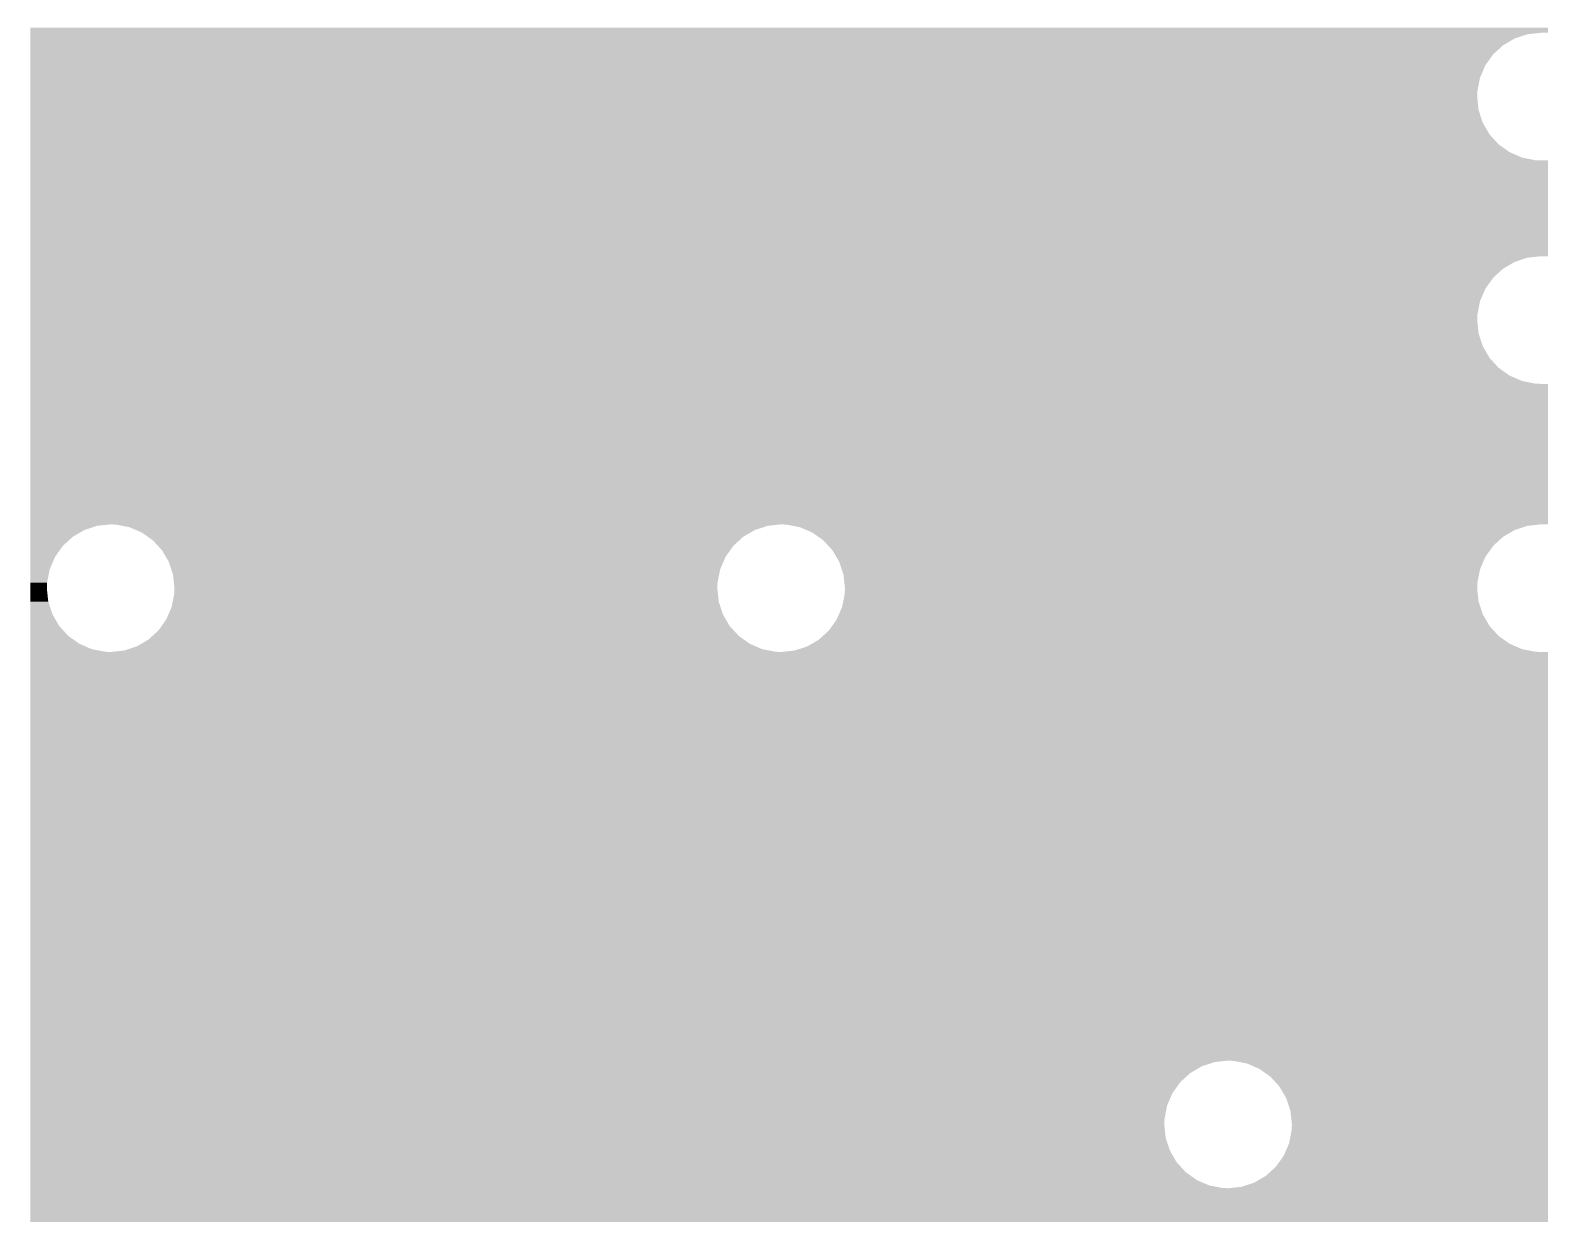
# Model space of a CAD drawing. Extents: x 295 to 953, y 10 to 290.
# Drawn here: x 661.25 to 685.91, y 220.4 to 239.74 of the extents above; entities that cross this region are included whole.
import ezdxf

# ---------------------------------------------------------------- set-up
doc = ezdxf.new("R2010")
doc.units = 0
doc.header["$LTSCALE"] = 5
doc.header["$MEASUREMENT"] = 0
doc.layers.add('PWR', color=7, linetype='CONTINUOUS')

msp = doc.modelspace()

# ---------------------------------------------------------------- linework, layer by layer
at = {"layer": 'PWR'}
for points in [[(661.246, 239.698), (661.246, 239.784), (707.994, 239.698), (708.047, 239.784)], [(661.246, 239.674), (661.246, 239.698), (685.709, 239.674), (685.928, 239.698)], [(661.246, 239.606), (661.246, 239.674), (685.5, 239.606), (685.709, 239.674)], [(661.246, 239.494), (661.246, 239.606), (685.309, 239.494), (685.5, 239.606)], [(661.246, 239.345), (661.246, 239.494), (685.147, 239.345), (685.309, 239.494)], [(661.246, 239.166), (661.246, 239.345), (685.019, 239.166), (685.147, 239.345)], [(661.246, 238.963), (661.246, 239.166), (684.932, 238.963), (685.019, 239.166)], [(661.246, 238.747), (661.246, 238.963), (684.89, 238.747), (684.932, 238.963)], [(661.246, 238.655), (661.246, 238.747), (684.886, 238.655), (684.89, 238.747)], [(661.246, 238.436), (661.246, 238.655), (684.909, 238.436), (684.886, 238.655)], [(661.246, 238.226), (661.246, 238.436), (684.978, 238.226), (684.909, 238.436)], [(661.246, 238.036), (661.246, 238.226), (685.089, 238.036), (684.978, 238.226)], [(661.246, 237.873), (661.246, 238.036), (685.238, 237.873), (685.089, 238.036)], [(661.246, 237.746), (661.246, 237.873), (685.418, 237.746), (685.238, 237.873)], [(661.246, 237.659), (661.246, 237.746), (685.62, 237.659), (685.418, 237.746)], [(661.246, 237.616), (661.246, 237.659), (685.836, 237.616), (685.62, 237.659)], [(661.246, 237.612), (661.246, 237.616), (685.928, 237.612), (685.836, 237.616)], [(661.246, 237.536), (661.246, 237.612), (708.04, 237.536), (707.994, 237.612)], [(661.246, 237.507), (661.246, 237.536), (708.065, 237.507), (708.04, 237.536)], [(661.246, 237.484), (661.246, 237.507), (692.281, 237.484), (692.501, 237.507)], [(661.246, 237.415), (661.246, 237.484), (692.072, 237.415), (692.281, 237.484)], [(661.246, 237.304), (661.246, 237.415), (691.882, 237.304), (692.072, 237.415)], [(661.246, 237.155), (661.246, 237.304), (691.719, 237.155), (691.882, 237.304)], [(661.246, 236.975), (661.246, 237.155), (691.591, 236.975), (691.719, 237.155)], [(661.246, 236.772), (661.246, 236.975), (691.504, 236.772), (691.591, 236.975)], [(661.246, 236.556), (661.246, 236.772), (691.462, 236.556), (691.504, 236.772)], [(661.246, 236.464), (661.246, 236.556), (691.458, 236.464), (691.462, 236.556)], [(661.246, 236.245), (661.246, 236.464), (691.481, 236.245), (691.458, 236.464)], [(661.246, 236.047), (661.246, 236.245), (691.546, 236.047), (691.481, 236.245)], [(661.246, 236.023), (661.246, 236.047), (685.709, 236.023), (685.928, 236.047)], [(661.246, 235.954), (661.246, 236.023), (685.5, 235.954), (685.709, 236.023)], [(661.246, 235.843), (661.246, 235.954), (685.309, 235.843), (685.5, 235.954)], [(661.246, 235.694), (661.246, 235.843), (685.147, 235.694), (685.309, 235.843)], [(661.246, 235.514), (661.246, 235.694), (685.019, 235.514), (685.147, 235.694)], [(661.246, 235.312), (661.246, 235.514), (684.932, 235.312), (685.019, 235.514)], [(661.246, 235.096), (661.246, 235.312), (684.89, 235.096), (684.932, 235.312)], [(661.246, 235.004), (661.246, 235.096), (684.886, 235.004), (684.89, 235.096)], [(661.246, 234.785), (661.246, 235.004), (684.909, 234.785), (684.886, 235.004)], [(661.246, 234.575), (661.246, 234.785), (684.978, 234.575), (684.909, 234.785)], [(661.246, 234.385), (661.246, 234.575), (685.089, 234.385), (684.978, 234.575)], [(661.246, 234.222), (661.246, 234.385), (685.238, 234.222), (685.089, 234.385)], [(661.246, 234.095), (661.246, 234.222), (685.418, 234.095), (685.238, 234.222)], [(661.246, 234.008), (661.246, 234.095), (685.62, 234.008), (685.418, 234.095)], [(661.246, 233.965), (661.246, 234.008), (685.836, 233.965), (685.62, 234.008)], [(661.246, 233.961), (661.246, 233.965), (685.928, 233.961), (685.836, 233.965)], [(661.246, 233.92), (661.246, 233.961), (745.209, 233.92), (745.112, 233.961)], [(661.246, 233.849), (661.246, 233.92), (745.499, 233.849), (745.209, 233.92)], [(661.246, 233.824), (661.246, 233.849), (745.809, 233.824), (745.499, 233.849)], [(661.246, 233.733), (661.246, 233.824), (778.381, 233.733), (778.399, 233.824)], [(661.246, 233.729), (661.246, 233.733), (705.559, 233.729), (705.625, 233.733)], [(661.246, 233.721), (661.246, 233.729), (705.494, 233.721), (705.559, 233.729)], [(661.246, 233.708), (661.246, 233.721), (705.43, 233.708), (705.494, 233.721)], [(661.246, 233.69), (661.246, 233.708), (705.367, 233.69), (705.43, 233.708)], [(661.246, 233.668), (661.246, 233.69), (705.305, 233.668), (705.367, 233.69)], [(661.246, 233.642), (661.246, 233.668), (705.245, 233.642), (705.305, 233.668)], [(661.246, 233.611), (661.246, 233.642), (705.187, 233.611), (705.245, 233.642)], [(661.246, 233.576), (661.246, 233.611), (705.132, 233.576), (705.187, 233.611)], [(661.246, 233.562), (661.246, 233.576), (705.111, 233.562), (705.132, 233.576)], [(661.246, 233.396), (661.246, 233.562), (705.277, 233.396), (705.111, 233.562)], [(661.246, 233.347), (661.246, 233.396), (778.378, 233.347), (778.373, 233.396)], [(661.246, 233.293), (661.246, 233.347), (704.86, 233.293), (704.896, 233.347)], [(661.246, 233.235), (661.246, 233.293), (704.828, 233.235), (704.86, 233.293)], [(661.246, 233.176), (661.246, 233.235), (704.8, 233.176), (704.828, 233.235)], [(661.246, 233.115), (661.246, 233.176), (704.776, 233.115), (704.8, 233.176)], [(661.246, 233.052), (661.246, 233.115), (704.757, 233.052), (704.776, 233.115)], [(661.246, 232.989), (661.246, 233.052), (704.742, 232.989), (704.757, 233.052)], [(661.246, 232.924), (661.246, 232.989), (704.732, 232.924), (704.742, 232.989)], [(661.246, 232.858), (661.246, 232.924), (704.726, 232.858), (704.732, 232.924)], [(661.246, 232.793), (661.246, 232.858), (704.725, 232.793), (704.726, 232.858)], [(661.246, 232.727), (661.246, 232.793), (704.729, 232.727), (704.725, 232.793)], [(661.246, 232.662), (661.246, 232.727), (704.737, 232.662), (704.729, 232.727)], [(661.246, 232.598), (661.246, 232.662), (704.75, 232.598), (704.737, 232.662)], [(661.246, 232.535), (661.246, 232.598), (704.768, 232.535), (704.75, 232.598)], [(661.246, 232.473), (661.246, 232.535), (704.79, 232.473), (704.768, 232.535)], [(661.246, 232.413), (661.246, 232.473), (704.816, 232.413), (704.79, 232.473)], [(661.246, 232.355), (661.246, 232.413), (704.847, 232.355), (704.816, 232.413)], [(661.246, 232.299), (661.246, 232.355), (704.882, 232.299), (704.847, 232.355)], [(661.246, 232.279), (661.246, 232.299), (704.896, 232.279), (704.882, 232.299)], [(661.246, 232.23), (661.246, 232.279), (708.999, 232.23), (709.008, 232.279)], [(661.246, 232.064), (661.246, 232.23), (705.111, 232.064), (705.277, 232.23)], [(661.246, 232.028), (661.246, 232.064), (705.165, 232.028), (705.111, 232.064)], [(661.246, 231.996), (661.246, 232.028), (705.223, 231.996), (705.165, 232.028)], [(661.246, 231.968), (661.246, 231.996), (705.282, 231.968), (705.223, 231.996)], [(661.246, 231.944), (661.246, 231.968), (705.343, 231.944), (705.282, 231.968)], [(661.246, 231.925), (661.246, 231.944), (705.406, 231.925), (705.343, 231.944)], [(661.246, 231.91), (661.246, 231.925), (705.47, 231.91), (705.406, 231.925)], [(661.246, 231.9), (661.246, 231.91), (705.534, 231.9), (705.47, 231.91)], [(661.246, 231.894), (661.246, 231.9), (705.6, 231.894), (705.534, 231.9)], [(661.246, 231.893), (661.246, 231.894), (705.665, 231.893), (705.6, 231.894)], [(661.246, 231.864), (661.246, 231.893), (709.007, 231.864), (709.004, 231.893)], [(661.246, 231.665), (661.246, 231.864), (709.072, 231.665), (709.007, 231.864)], [(661.246, 231.642), (661.246, 231.665), (662.341, 231.642), (662.56, 231.665)], [(661.246, 231.573), (661.246, 231.642), (662.132, 231.573), (662.341, 231.642)], [(662.652, 231.661), (662.56, 231.665), (673.476, 231.661), (673.514, 231.665)], [(662.75, 231.642), (662.652, 231.661), (673.295, 231.642), (673.476, 231.661)], [(662.868, 231.618), (662.75, 231.642), (673.224, 231.618), (673.295, 231.642)], [(662.975, 231.573), (662.868, 231.618), (673.085, 231.573), (673.224, 231.618)], [(673.606, 231.661), (673.514, 231.665), (685.89, 231.661), (685.928, 231.665)], [(673.704, 231.642), (673.606, 231.661), (685.709, 231.642), (685.89, 231.661)], [(673.822, 231.618), (673.704, 231.642), (685.638, 231.618), (685.709, 231.642)], [(673.928, 231.573), (673.822, 231.618), (685.5, 231.573), (685.638, 231.618)], [(661.246, 231.462), (661.246, 231.573), (661.941, 231.462), (662.132, 231.573)], [(661.246, 231.313), (661.246, 231.462), (661.779, 231.313), (661.941, 231.462)], [(663.071, 231.531), (662.975, 231.573), (673.015, 231.531), (673.085, 231.573)], [(663.169, 231.462), (663.071, 231.531), (672.895, 231.462), (673.015, 231.531)], [(663.251, 231.404), (663.169, 231.462), (672.832, 231.404), (672.895, 231.462)], [(663.334, 231.313), (663.251, 231.404), (672.733, 231.313), (672.832, 231.404)], [(674.025, 231.531), (673.928, 231.573), (685.429, 231.531), (685.5, 231.573)], [(674.123, 231.462), (674.025, 231.531), (685.309, 231.462), (685.429, 231.531)], [(674.204, 231.404), (674.123, 231.462), (685.246, 231.404), (685.309, 231.462)], [(674.288, 231.313), (674.204, 231.404), (685.147, 231.313), (685.246, 231.404)], [(661.246, 231.133), (661.246, 231.313), (661.651, 231.133), (661.779, 231.313)], [(661.246, 230.93), (661.246, 231.133), (661.564, 230.93), (661.651, 231.133)], [(663.4, 231.241), (663.334, 231.313), (672.682, 231.241), (672.733, 231.313)], [(663.463, 231.133), (663.4, 231.241), (672.605, 231.133), (672.682, 231.241)], [(663.511, 231.051), (663.463, 231.133), (672.57, 231.051), (672.605, 231.133)], [(674.353, 231.241), (674.288, 231.313), (685.096, 231.241), (685.147, 231.313)], [(674.417, 231.133), (674.353, 231.241), (685.019, 231.133), (685.096, 231.241)], [(674.465, 231.051), (674.417, 231.133), (684.984, 231.051), (685.019, 231.133)], [(661.246, 230.714), (661.246, 230.93), (661.522, 230.714), (661.564, 230.93)], [(663.551, 230.93), (663.511, 231.051), (672.518, 230.93), (672.57, 231.051)], [(663.58, 230.841), (663.551, 230.93), (672.5, 230.841), (672.518, 230.93)], [(674.504, 230.93), (674.465, 231.051), (684.932, 230.93), (684.984, 231.051)], [(674.534, 230.841), (674.504, 230.93), (684.915, 230.841), (684.932, 230.93)], [(661.246, 230.622), (661.246, 230.714), (661.518, 230.622), (661.522, 230.714)], [(661.246, 230.403), (661.246, 230.622), (661.541, 230.403), (661.518, 230.622)], [(663.593, 230.714), (663.58, 230.841), (672.475, 230.714), (672.5, 230.841)], [(663.603, 230.622), (663.593, 230.714), (672.471, 230.622), (672.475, 230.714)], [(663.599, 230.53), (663.603, 230.622), (672.481, 230.53), (672.471, 230.622)], [(674.547, 230.714), (674.534, 230.841), (684.89, 230.714), (684.915, 230.841)], [(674.557, 230.622), (674.547, 230.714), (684.886, 230.622), (684.89, 230.714)], [(674.553, 230.53), (674.557, 230.622), (684.895, 230.53), (684.886, 230.622)], [(661.246, 230.194), (661.246, 230.403), (661.61, 230.194), (661.541, 230.403)], [(663.557, 230.314), (663.574, 230.403), (672.524, 230.314), (672.495, 230.403)], [(663.574, 230.403), (663.599, 230.53), (672.495, 230.403), (672.481, 230.53)], [(674.51, 230.314), (674.528, 230.403), (684.938, 230.314), (684.909, 230.403)], [(674.528, 230.403), (674.553, 230.53), (684.909, 230.403), (684.895, 230.53)], [(661.246, 230.003), (661.246, 230.194), (661.721, 230.003), (661.61, 230.194)], [(663.393, 230.003), (663.469, 230.112), (672.675, 230.003), (672.611, 230.112)], [(663.469, 230.112), (663.505, 230.194), (672.611, 230.112), (672.563, 230.194)], [(663.505, 230.194), (663.557, 230.314), (672.563, 230.194), (672.524, 230.314)], [(674.346, 230.003), (674.423, 230.112), (685.089, 230.003), (685.026, 230.112)], [(674.423, 230.112), (674.458, 230.194), (685.026, 230.112), (684.978, 230.194)], [(674.458, 230.194), (674.51, 230.314), (684.978, 230.194), (684.938, 230.314)], [(661.246, 229.841), (661.246, 230.003), (661.87, 229.841), (661.721, 230.003)], [(663.242, 229.841), (663.342, 229.932), (672.824, 229.841), (672.74, 229.932)], [(663.342, 229.932), (663.393, 230.003), (672.74, 229.932), (672.675, 230.003)], [(674.196, 229.841), (674.296, 229.932), (685.238, 229.841), (685.154, 229.932)], [(674.296, 229.932), (674.346, 230.003), (685.154, 229.932), (685.089, 230.003)], [(661.246, 229.713), (661.246, 229.841), (662.05, 229.713), (661.87, 229.841)], [(661.246, 229.626), (661.246, 229.713), (662.252, 229.626), (662.05, 229.713)], [(661.246, 229.584), (661.246, 229.626), (662.468, 229.584), (662.252, 229.626)], [(662.78, 229.603), (662.85, 229.626), (673.324, 229.603), (673.206, 229.626)], [(662.85, 229.626), (662.989, 229.672), (673.206, 229.626), (673.1, 229.672)], [(662.989, 229.672), (663.06, 229.713), (673.1, 229.672), (673.003, 229.713)], [(663.06, 229.713), (663.179, 229.783), (673.003, 229.713), (672.905, 229.783)], [(663.179, 229.783), (663.242, 229.841), (672.905, 229.783), (672.824, 229.841)], [(673.733, 229.603), (673.804, 229.626), (685.739, 229.603), (685.62, 229.626)], [(673.804, 229.626), (673.943, 229.672), (685.62, 229.626), (685.514, 229.672)], [(673.943, 229.672), (674.014, 229.713), (685.514, 229.672), (685.418, 229.713)], [(674.014, 229.713), (674.133, 229.783), (685.418, 229.713), (685.319, 229.783)], [(674.133, 229.783), (674.196, 229.841), (685.319, 229.783), (685.238, 229.841)], [(661.246, 229.579), (661.246, 229.584), (662.56, 229.579), (662.468, 229.584)], [(661.246, 229.525), (661.246, 229.579), (754.457, 229.525), (754.482, 229.579)], [(661.246, 229.464), (661.246, 229.525), (754.433, 229.464), (754.457, 229.525)], [(661.246, 229.401), (661.246, 229.464), (754.414, 229.401), (754.433, 229.464)], [(661.246, 229.337), (661.246, 229.401), (754.399, 229.337), (754.414, 229.401)], [(662.56, 229.579), (662.598, 229.584), (673.514, 229.579), (673.422, 229.584)], [(662.598, 229.584), (662.78, 229.603), (673.422, 229.584), (673.324, 229.603)], [(673.514, 229.579), (673.552, 229.584), (685.928, 229.579), (685.836, 229.584)], [(673.552, 229.584), (673.733, 229.603), (685.836, 229.584), (685.739, 229.603)], [(661.246, 229.272), (661.246, 229.337), (754.389, 229.272), (754.399, 229.337)], [(661.246, 229.207), (661.246, 229.272), (754.383, 229.207), (754.389, 229.272)], [(661.246, 229.142), (661.246, 229.207), (754.382, 229.142), (754.383, 229.207)], [(661.246, 229.076), (661.246, 229.142), (754.386, 229.076), (754.382, 229.142)], [(661.246, 229.011), (661.246, 229.076), (754.394, 229.011), (754.386, 229.076)], [(661.246, 228.947), (661.246, 229.011), (754.407, 228.947), (754.394, 229.011)], [(661.246, 228.884), (661.246, 228.947), (754.425, 228.884), (754.407, 228.947)], [(661.246, 228.822), (661.246, 228.884), (754.447, 228.822), (754.425, 228.884)], [(661.246, 228.762), (661.246, 228.822), (754.473, 228.762), (754.447, 228.822)], [(661.246, 228.704), (661.246, 228.762), (754.504, 228.704), (754.473, 228.762)], [(661.246, 228.648), (661.246, 228.704), (754.539, 228.648), (754.504, 228.704)], [(661.246, 228.627), (661.246, 228.648), (754.553, 228.627), (754.539, 228.648)], [(661.246, 228.579), (661.246, 228.627), (783.652, 228.579), (783.623, 228.627)], [(661.246, 228.413), (661.246, 228.579), (754.768, 228.413), (754.934, 228.579)], [(661.246, 228.377), (661.246, 228.413), (754.822, 228.377), (754.768, 228.413)], [(661.246, 228.344), (661.246, 228.377), (754.88, 228.344), (754.822, 228.377)], [(661.246, 228.316), (661.246, 228.344), (754.939, 228.316), (754.88, 228.344)], [(661.246, 228.293), (661.246, 228.316), (755, 228.293), (754.939, 228.316)], [(661.246, 228.273), (661.246, 228.293), (755.063, 228.273), (755, 228.293)], [(661.246, 228.259), (661.246, 228.273), (755.127, 228.259), (755.063, 228.273)], [(661.246, 228.248), (661.246, 228.259), (755.191, 228.248), (755.127, 228.259)], [(661.246, 228.243), (661.246, 228.248), (755.257, 228.243), (755.191, 228.248)], [(661.246, 228.242), (661.246, 228.243), (755.322, 228.242), (755.257, 228.243)], [(661.246, 228.166), (661.246, 228.242), (784.204, 228.166), (784.026, 228.242)], [(661.246, 228.123), (661.246, 228.166), (784.42, 228.123), (784.204, 228.166)], [(661.246, 228.119), (661.246, 228.123), (784.512, 228.119), (784.42, 228.123)], [(661.246, 227.701), (661.246, 228.119), (817.958, 227.701), (817.958, 228.119)], [(661.246, 227.501), (661.246, 227.701), (817.981, 227.501), (817.958, 227.701)], [(661.246, 227.311), (661.246, 227.501), (818.049, 227.311), (817.981, 227.501)], [(661.246, 227.284), (661.246, 227.311), (818.067, 227.284), (818.049, 227.311)], [(661.246, 227.275), (661.246, 227.284), (774.936, 227.275), (775.019, 227.284)], [(661.246, 227.251), (661.246, 227.275), (760.846, 227.251), (761.144, 227.275)], [(661.246, 227.182), (661.246, 227.251), (760.556, 227.182), (760.846, 227.251)], [(661.246, 227.068), (661.246, 227.182), (760.28, 227.068), (760.556, 227.182)], [(661.246, 226.913), (661.246, 227.068), (760.025, 226.913), (760.28, 227.068)], [(661.246, 226.719), (661.246, 226.913), (759.797, 226.719), (760.025, 226.913)], [(661.246, 226.553), (661.246, 226.719), (759.655, 226.553), (759.797, 226.719)], [(661.246, 226.53), (661.246, 226.553), (721.491, 226.53), (721.711, 226.553)], [(661.246, 226.461), (661.246, 226.53), (721.282, 226.461), (721.491, 226.53)], [(661.246, 226.35), (661.246, 226.461), (721.092, 226.35), (721.282, 226.461)], [(661.246, 226.201), (661.246, 226.35), (720.929, 226.201), (721.092, 226.35)], [(661.246, 226.021), (661.246, 226.201), (720.801, 226.021), (720.929, 226.201)], [(661.246, 225.819), (661.246, 226.021), (720.714, 225.819), (720.801, 226.021)], [(661.246, 225.602), (661.246, 225.819), (720.672, 225.602), (720.714, 225.819)], [(661.246, 225.511), (661.246, 225.602), (720.668, 225.511), (720.672, 225.602)], [(661.246, 225.291), (661.246, 225.511), (720.691, 225.291), (720.668, 225.511)], [(661.246, 225.082), (661.246, 225.291), (720.76, 225.082), (720.691, 225.291)], [(661.246, 224.892), (661.246, 225.082), (720.871, 224.892), (720.76, 225.082)], [(661.246, 224.729), (661.246, 224.892), (721.02, 224.729), (720.871, 224.892)], [(661.246, 224.601), (661.246, 224.729), (721.2, 224.601), (721.02, 224.729)], [(661.246, 224.514), (661.246, 224.601), (721.402, 224.514), (721.2, 224.601)], [(661.246, 224.472), (661.246, 224.514), (721.619, 224.472), (721.402, 224.514)], [(661.246, 224.468), (661.246, 224.472), (721.711, 224.468), (721.619, 224.472)], [(661.246, 224.363), (661.246, 224.468), (754.308, 224.363), (754.353, 224.468)], [(661.246, 224.339), (661.246, 224.363), (723.682, 224.339), (723.901, 224.363)], [(661.246, 224.27), (661.246, 224.339), (723.473, 224.27), (723.682, 224.339)], [(661.246, 224.159), (661.246, 224.27), (723.282, 224.159), (723.473, 224.27)], [(661.246, 224.01), (661.246, 224.159), (723.12, 224.01), (723.282, 224.159)], [(661.246, 223.83), (661.246, 224.01), (722.992, 223.83), (723.12, 224.01)], [(661.246, 223.628), (661.246, 223.83), (722.905, 223.628), (722.992, 223.83)], [(661.246, 223.412), (661.246, 223.628), (722.863, 223.412), (722.905, 223.628)], [(661.246, 223.32), (661.246, 223.412), (722.859, 223.32), (722.863, 223.412)], [(661.246, 223.101), (661.246, 223.32), (722.882, 223.101), (722.859, 223.32)], [(661.246, 222.902), (661.246, 223.101), (722.947, 222.902), (722.882, 223.101)], [(661.246, 222.879), (661.246, 222.902), (680.597, 222.879), (680.817, 222.902)], [(661.246, 222.81), (661.246, 222.879), (680.388, 222.81), (680.597, 222.879)], [(661.246, 222.699), (661.246, 222.81), (680.198, 222.699), (680.388, 222.81)], [(680.908, 222.898), (680.817, 222.902), (722.948, 222.898), (722.947, 222.902)], [(680.943, 222.891), (680.908, 222.898), (722.951, 222.891), (722.948, 222.898)], [(681.125, 222.855), (680.943, 222.891), (722.972, 222.855), (722.951, 222.891)], [(681.327, 222.768), (681.125, 222.855), (723.022, 222.768), (722.972, 222.855)], [(681.422, 222.701), (681.327, 222.768), (723.062, 222.701), (723.022, 222.768)], [(661.246, 222.55), (661.246, 222.699), (680.035, 222.55), (680.198, 222.699)], [(661.246, 222.37), (661.246, 222.55), (679.907, 222.37), (680.035, 222.55)], [(681.507, 222.641), (681.422, 222.701), (723.117, 222.641), (723.062, 222.701)], [(681.601, 222.538), (681.507, 222.641), (723.211, 222.538), (723.117, 222.641)], [(681.656, 222.478), (681.601, 222.538), (723.295, 222.478), (723.211, 222.538)], [(681.695, 222.411), (681.656, 222.478), (723.391, 222.411), (723.295, 222.478)], [(661.246, 222.167), (661.246, 222.37), (679.82, 222.167), (679.907, 222.37)], [(681.746, 222.324), (681.695, 222.411), (723.593, 222.324), (723.391, 222.411)], [(681.767, 222.288), (681.746, 222.324), (723.774, 222.288), (723.593, 222.324)], [(681.769, 222.281), (681.767, 222.288), (723.809, 222.281), (723.774, 222.288)], [(681.771, 222.277), (681.769, 222.281), (723.901, 222.277), (723.809, 222.281)], [(681.836, 222.078), (681.771, 222.277), (839.135, 222.078), (839.135, 222.277)], [(661.246, 221.951), (661.246, 222.167), (679.778, 221.951), (679.82, 222.167)], [(681.859, 221.859), (681.836, 222.078), (839.135, 221.859), (839.135, 222.078)], [(661.246, 221.859), (661.246, 221.951), (679.774, 221.859), (679.778, 221.951)], [(661.246, 221.64), (661.246, 221.859), (679.797, 221.64), (679.774, 221.859)], [(681.813, 221.551), (681.855, 221.767), (839.135, 221.551), (839.135, 221.767)], [(681.855, 221.767), (681.859, 221.859), (839.135, 221.767), (839.135, 221.859)], [(661.246, 221.431), (661.246, 221.64), (679.866, 221.431), (679.797, 221.64)], [(681.726, 221.349), (681.813, 221.551), (839.135, 221.349), (839.135, 221.551)], [(661.246, 221.24), (661.246, 221.431), (679.977, 221.24), (679.866, 221.431)], [(661.246, 221.078), (661.246, 221.24), (680.126, 221.078), (679.977, 221.24)], [(681.598, 221.169), (681.726, 221.349), (839.135, 221.169), (839.135, 221.349)], [(661.246, 220.95), (661.246, 221.078), (680.306, 220.95), (680.126, 221.078)], [(681.245, 220.909), (681.435, 221.02), (839.135, 220.909), (839.135, 221.02)], [(681.435, 221.02), (681.598, 221.169), (839.135, 221.02), (839.135, 221.169)], [(661.246, 220.863), (661.246, 220.95), (680.508, 220.863), (680.306, 220.95)], [(661.246, 220.821), (661.246, 220.863), (680.725, 220.821), (680.508, 220.863)], [(661.246, 220.816), (661.246, 220.821), (680.817, 220.816), (680.725, 220.821)], [(661.246, 219.981), (661.246, 220.816), (839.135, 219.981), (839.135, 220.816)], [(680.817, 220.816), (681.036, 220.84), (839.135, 220.816), (839.135, 220.84)], [(681.036, 220.84), (681.245, 220.909), (839.135, 220.84), (839.135, 220.909)]]:
    msp.add_solid(points, dxfattribs=at)

doc.saveas('drawing.dxf')
